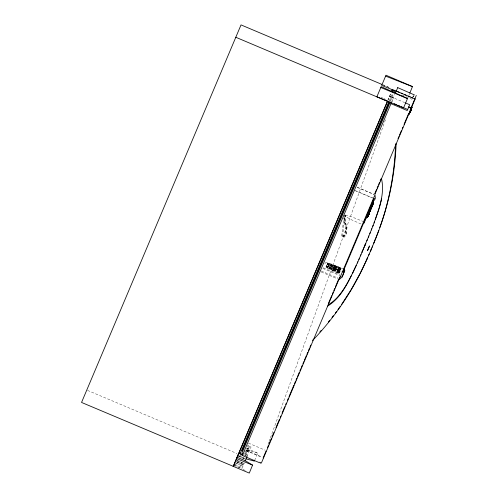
<?xml version="1.0" encoding="UTF-8"?>
<svg xmlns="http://www.w3.org/2000/svg" width="498" height="498" viewBox="0 0 498 498"><rect width="100%" height="100%" fill="white"/><g stroke="black" fill="none" stroke-linecap="round" stroke-linejoin="round"><path stroke-width="0.37" stroke-dasharray="2.49 1.87" d="M344.691 215.043L345.544 215.261L345.276 220.844L345.662 223.197L347.125 226.808L346.023 234.739L344.398 236.096A17.069 1.089 14.2 0 0 344.006 237.023L343.116 236.799A17.542 1.121 14.2 0 1 343.502 235.871L345.089 234.502L346.154 227.225L344.417 220.626L344.628 215.752M345.544 215.261A16.72 1.064 14.2 0 0 345.344 215.721C343.271 222.762 349.87 230.649 344.51 237.023L344.006 237.023M342.512 236.307L345.014 215.466M341.665 236.096L343.9 217.57M268.055 444.415L268.845 442.218M269.113 441.489L270.171 438.564M270.433 437.829L386.106 118.001M391.926 101.916L393.252 98.255M339.182 272.661L326.072 266.916L327.628 263.224L340.819 268.783M332.172 270.283L338.895 273.34L327.647 268.173L329.564 263.641L340.962 268.441M338.895 273.34L341.105 268.105L334.301 265.247L333.094 268.105L339.897 270.962M339.038 273.004L327.721 268.005M368.931 247.313L369.796 245.246M387.793 100.434L390.849 93.201M387.93 100.335L390.899 93.3M389.075 101.038L392.38 93.207M389.94 100.82L393.327 92.815M390.395 101.598L393.7 93.761M391.204 103.086L394.883 94.383M325.997 267.084L327.628 263.224M245.234 470.616L241.91 468.624L244.344 462.854M246.971 456.61L251.042 446.999L247.668 445.573M327.647 268.173L329.564 263.641M332.104 270.451L334.301 265.247M254.64 460.413L257.709 453.155L246.591 448.256M408.895 95.249L409.499 93.817M412.132 98.89L411.977 99.258L402.085 95.081M412.836 97.216L413.408 95.859M338.964 273.172L340.246 270.146L328.854 265.322L340.171 270.314M412.998 96.936L413.558 95.709M412.923 97.017L413.533 95.734M257.709 453.155L246.672 449.812M343.116 236.799L343.601 236.793C348.812 230.4 342.462 222.538 344.498 215.503L345.344 215.721M345.232 215.012L351.7 216.854L362.955 221.38M325.256 262.303L331.724 264.152L343.035 268.696M333.162 267.936L339.972 270.788M334.226 265.415L341.037 268.273M329.489 263.809L340.893 268.615M328.425 266.33L339.829 271.13M328.356 266.498L339.754 271.298M382.632 84.716L389.785 87.735M382.75 84.816L389.629 87.723M389.729 96.07L390.955 96.587M392.275 97.147L393.495 97.664M389.666 96.226L390.886 96.743L390.675 99.083L392.212 97.303L404.737 102.625M389.585 96.407L393.358 97.994M357.178 187.198L374.291 194.425M357.234 187.416L373.986 194.5M355.665 190.79L372.778 198.017M354.358 190.323L372.51 197.992M327.56 263.392L340.744 268.951M340.532 269.462L327.273 264.058L340.458 269.636M340.389 269.804L327.136 264.394L340.315 269.972M339.686 271.472L326.495 265.907L339.611 271.64M339.543 271.808L326.352 266.243L339.468 271.983M339.393 272.151L326.209 266.579L339.325 272.319M326.072 266.916L339.25 272.493M323.289 267.768L340.047 274.846M322.86 268.441L339.972 275.674M321.117 270.968L338.572 278.345M321.347 272.033L337.744 278.961M248.415 443.102L265.129 450.173M247.631 445.66L251.004 447.086M247.213 446.65L250.587 448.076M246.846 448.019L250.033 449.364M246.666 448.15L249.959 449.538M246.659 449.526L249.473 450.715M247.033 449.875L249.411 450.833M246.193 450.36L261.867 456.977M246.23 450.509L249.056 451.705M246.062 450.665L261.736 457.289M245.333 450.74L248.851 452.172M244.543 451.138L248.546 452.881M244.35 451.842L248.265 453.547M244.792 453.012L247.942 454.344M244.506 453.535L247.718 454.842M245.047 454.288L247.525 455.334M243.727 454.73L247.157 456.18M244.979 455.471L247.083 456.355M87.486 390.376L236.961 453.516M239.656 455.116L243.036 456.542M239.277 456.019L244.68 458.303M237.888 455.539L244.643 458.39M238.853 456.305L244.456 458.67M237.683 456.012L244.406 458.857M237.322 460.538L244.101 463.401M235.99 460.028L244.082 463.445M237.054 461.03L243.896 463.918M236.612 462.007L243.478 464.908M236.251 463.233L242.974 466.072M234.807 462.829L242.9 466.253M234.938 464.41L242.364 467.547M233.842 465.113L241.947 468.537M233.805 465.2L241.91 468.624M333.305 267.594L340.103 270.482M333.237 267.762L340.028 270.657M361.05 224.013L350.629 219.394L344.803 216.039M341.186 271.354L330.653 266.685L324.82 263.33M381.02 97.315L382.981 98.199M383.672 98.523L385.732 99.476M340.676 269.125L327.416 263.722L340.676 269.125M243.541 464.74L235.442 461.316L243.522 464.783"/><path stroke-width="0.75" d="M410.259 111.913L411.36 109.392L410.016 112.592L411.336 109.448L411.161 109.927M370.437 210.405L369.927 211.6L373.295 203.377M411.006 110.276L410.663 111.079L411.062 110.089M410.358 111.795L410.638 111.042M368.607 214.495L369.143 213.038L367.53 217.103L368.165 215.702M410.501 111.365L410.607 111.141M370.126 209.434L366.509 217.943M370.749 207.915L373.363 202.045L373.189 202.512M369.024 212.49C368.626 214.277 369.348 211.164 368.85 212.708M395.605 145.267C394.385 173.285 389.349 201.204 379.756 227.592M396.115 144.065C394.821 176.84 387.799 209.334 375.206 239.631M411.36 109.392L409.898 112.791L411.348 109.417L409.972 112.691L410.234 111.975M369.871 211.177L370.07 210.642M371.651 206.919L371.359 207.591M368.862 212.652L368.918 212.254L367.474 215.678M370.4 209.409L370.17 210.069L370.431 209.316M367.574 217.06L368.122 215.995M372.361 204.522C372.087 205.363 372.797 203.962 372.317 204.616M367.611 216.586L367.375 217.228L369.149 213.1M367.705 216.786L368.09 216.07M371.502 207.442L371.52 207.249M373.282 202.574C372.815 203.819 373.4 202.25 373.133 202.972M370.35 210.635L369.939 211.582L370.101 211.183M367.68 215.03L367.555 215.354L367.736 214.955M371.707 205.649L373.151 202.225M372.691 204.921L372.902 204.373M368.794 214.395C370.556 209.496 367.238 218.012 369.186 213.418M368.103 214.931L368.277 214.445M370.257 209.82L366.827 217.85M370.649 209.285L370.425 209.988L370.68 209.185M372.299 205.842L372.05 206.384L372.255 205.487M368.607 214.663C369.174 213.648 367.898 215.335 368.663 214.37M367.898 215.989C368.414 214.526 367.686 216.58 368.034 215.597M369.043 212.329L368.931 212.478M369.205 213.076L368.676 214.545L369.018 213.493M380.914 202.014L381.617 198.951M369.018 213.679L368.769 214.258M410.539 111.365L410.439 111.552M368.775 214.152L368.676 214.24M368.682 212.858L368.931 212.098L368.551 212.963M368.003 214.8L368.265 214.159L368.034 214.75M370.207 209.608L370.406 209.085L370.195 209.54M372.392 204.336L372.243 204.703L372.436 204.242M380.752 202.642L379.358 207.71M373.014 202.468L373.351 202.051M372.56 204.796C372.902 204.118 372.018 205.892 372.691 204.529M370.954 208.6C371.265 208.002 370.462 209.571 371.047 208.419M373.207 202.344L373.114 202.661L373.276 202.3M369.298 212.851L368.875 214.171L369.093 213.486M371.228 207.51L370.998 207.853L373.145 202.979M367.86 216.611L367.954 216.263M373.008 203.701L373.263 203.172L372.965 203.788M367.605 215.983L367.91 215.348M371.838 205.954L372.149 205.319M379.171 208.351L374.042 222.98M368.956 214.028L369.267 213.237M368.041 215.074L368.265 214.52M370.269 210.797L370.331 210.505M375.318 219.543C379.75 206.558 384.761 192.521 381.487 178.689L415.12 99.065L414.94 98.629M369.217 213.368L369.006 213.903L369.118 213.518M371.085 208.724L371.296 208.176M371.925 205.064L371.782 205.369L371.969 204.927M370.549 209.527L370.444 210.187L370.693 209.639M367.375 217.228L367.536 216.792M369.84 211.283L370.045 210.722M367.997 216.088L368.196 215.659M375.71 238.43L378.779 230.456M368.389 214.763L368.557 214.389M370.176 211.028L370.002 211.451M372.716 226.416L374.546 221.778M344.305 271.541L342.138 277.006L339.169 279.565L375.006 194.73L375.355 198.378L374.695 198.814L373.488 198.316M368.252 214.177L367.991 214.763L368.14 214.395M370.3 209.409L370.132 209.695L370.282 209.328M371.29 230.008L373.201 225.27M344.722 270.545L342.138 277.006L341.995 276.234M373.649 243.503L375.231 239.575M374.16 242.302L375.735 238.374M409.032 114.627L412.051 107.145L408.553 114.652L411.784 107.033L412.101 107.387M369.833 233.587L371.819 228.75M367.991 214.763L368.184 214.302M368.881 212.69L369.08 212.229M370.132 209.695L370.325 209.235M368.707 214.277L368.757 214.096M372.087 247.325L374.185 242.246M371.209 207.573L371.066 207.822M368.339 237.204L370.369 232.329M368.607 214.464L368.8 214.003M371.209 249.43L372.616 246.068M363.963 223.253L373.755 199.91M236.911 457.861L237.453 456.566M366.808 240.858L368.869 235.946M233.17 466.483L387.438 101.268M391.708 91.171L392.424 89.472M233.251 466.52L387.444 101.486L388.664 102.003L240.478 452.807L239.258 452.29M391.733 91.333L392.3 89.982M392.953 91.85L393.812 89.821M242.016 451.02L389.467 101.947M394.273 92.41L395.132 90.381M391.266 102.943L242.352 455.477L258.68 462.374M395.362 93.251L397.753 87.592M245.122 461.011L246.971 456.61M381.916 84.417L241.026 24.9L81.548 402.44L249.286 473.088L252.573 465.095L245.253 460.706L237.154 457.289M403.573 107.848L407.495 98.554L381.175 86.627L376.874 96.805L403.573 107.848L402.658 107.344M409.798 93.101L412.481 86.584L385.987 75.229L381.692 85.407L396.452 91.414M263.616 457.693L263.156 457.942L264.506 454.711M264.587 454.512L266.019 451.132M267.532 447.546L268.441 445.399M269.045 443.961L269.953 441.813M270.557 440.381L271.466 438.228M272.07 436.796L273.888 432.494M276.01 427.477L279.341 419.596M280.243 417.449L280.853 416.011M282.061 413.147L284.788 406.698M285.696 404.544L286.3 403.112M287.514 400.243L288.423 398.095M289.027 396.663L293.87 385.197M294.474 383.759L295.382 381.611M295.986 380.179L296.895 378.026M297.505 376.594L299.317 372.292M299.927 370.861L300.836 368.713M301.439 367.275L302.348 365.127M302.952 363.696L303.861 361.542M304.465 360.11L306.282 355.809M306.886 354.377L307.795 352.229M308.399 350.791L309.308 348.644M309.918 347.212L310.82 345.058M312.638 340.763L313.242 339.325M328.381 303.494L331.712 295.607M332.315 294.175L333.224 292.027M333.834 290.589L334.737 288.442M335.347 287.01L338.677 279.123M374.701 193.84L376.519 189.539M377.123 188.107L378.032 185.953M378.636 184.521L379.544 182.374M380.148 180.942L381.057 178.788M395.288 145.105L395.891 143.673M398.014 138.656L398.923 136.502M399.527 135.07L401.344 130.769M402.253 128.621L402.857 127.189M404.065 124.319L408.304 114.285M416.278 95.417L411.136 107.63L410.732 107.724M410.115 110.008L410.943 108.041M261.413 462.953L338.945 279.403M339.269 278.637L340.171 276.508M375.006 194.039L381.344 179.031M373.475 199.76L342.91 272.113A262.614 16.944 22.9 0 0 344.168 269.144L343.664 268.932M373.874 199.847L372.585 202.835M373.344 202.126L373.114 202.661L373.313 202.207M369.23 212.465L373.612 202.088M369.273 212.901L369.049 213.443L369.248 212.982M369.248 213.287L367.798 216.755M356.294 265.297C349.223 279.932 342.325 297.063 327.684 306.065M367.337 239.6L361.996 252.249L365.787 243.285L364.399 246.554M360.403 272.798L365.756 261.705M236.55 458.708L237.409 456.666M238.038 455.178L238.598 453.859M369.124 213.58L368.875 214.171L369.018 213.829M370.363 210.71L370.668 209.982M372.691 205.195L373.002 204.46L370.039 211.357M360.446 255.891L362.525 250.992M410.371 110.344L410.937 109.018M370.817 250.32L371.738 248.172M370.313 251.521L371.234 249.374M410.178 112.156L409.954 112.648M358.896 259.489L360.975 254.64M368.663 255.312L370.842 250.264M357.34 263.025L359.425 258.232M366.97 259.122L369.192 254.055M357.875 261.767L352.671 273.159M365.731 261.761L367.499 257.871M366.995 259.072C354.078 288.753 335.851 316.018 313.566 339.48M372.629 202.742L373.064 201.908L372.859 202.25M373.052 201.783C372.025 203.682 373.232 201.441 372.878 202.057M371.981 204.927L372.205 204.516M373.058 202.387L372.784 202.941M351.588 275.176C345.749 286.306 339.368 298.265 328.188 304.863M360.079 273.452L351.202 289.562L341.497 304.583M337.974 309.538L340.221 306.426M335.415 312.987L336.66 311.331M331.992 317.431L333.311 315.757M328.375 321.945L329.769 320.239M319.828 331.954L321.21 330.398M411.267 109.604L411.149 109.896L411.292 109.616M260.958 463.152L260.068 462.935M407.495 98.554L380.802 87.511M252.635 465.169L236.594 458.602M412.518 86.671L385.614 76.113M246.031 458.87L254.366 461.073L254.086 460.855M409.792 107.462L408.684 107.082L410.171 107.587L408.684 107.082L409.213 107.686M260.367 462.692L259.134 462.2M414.529 94.981L397.734 87.629M396.284 91.066L412.674 97.988M396.271 91.103L399.066 92.279M401.158 93.17L402.552 93.755M404.65 94.639L406.044 95.23M408.142 96.114L410.234 96.998M411.634 97.589L415.12 99.065M405.44 102.924L409.686 104.717L407.227 110.537L390.961 103.665M394.248 103.777L396.371 104.673M397.784 105.271L399.906 106.167M401.32 106.765L407.681 109.454M235.803 37.263L387.425 101.312M391.21 103.08L389.99 102.563L241.804 453.367L243.024 453.883M372.622 200.37L373.127 200.582A262.614 16.944 22.9 0 0 374.938 199.013M238.859 453.242L242.912 454.948M238.822 453.329L242.875 455.041M234.938 464.41L234.265 464.124L234.851 464.466M411.379 108.022L411.703 108.359M253.264 460.432L253.731 460.662M371.402 207.118L371.284 207.405L371.402 207.118M369.286 246.448L367.543 250.575L369.286 246.448"/></g></svg>
